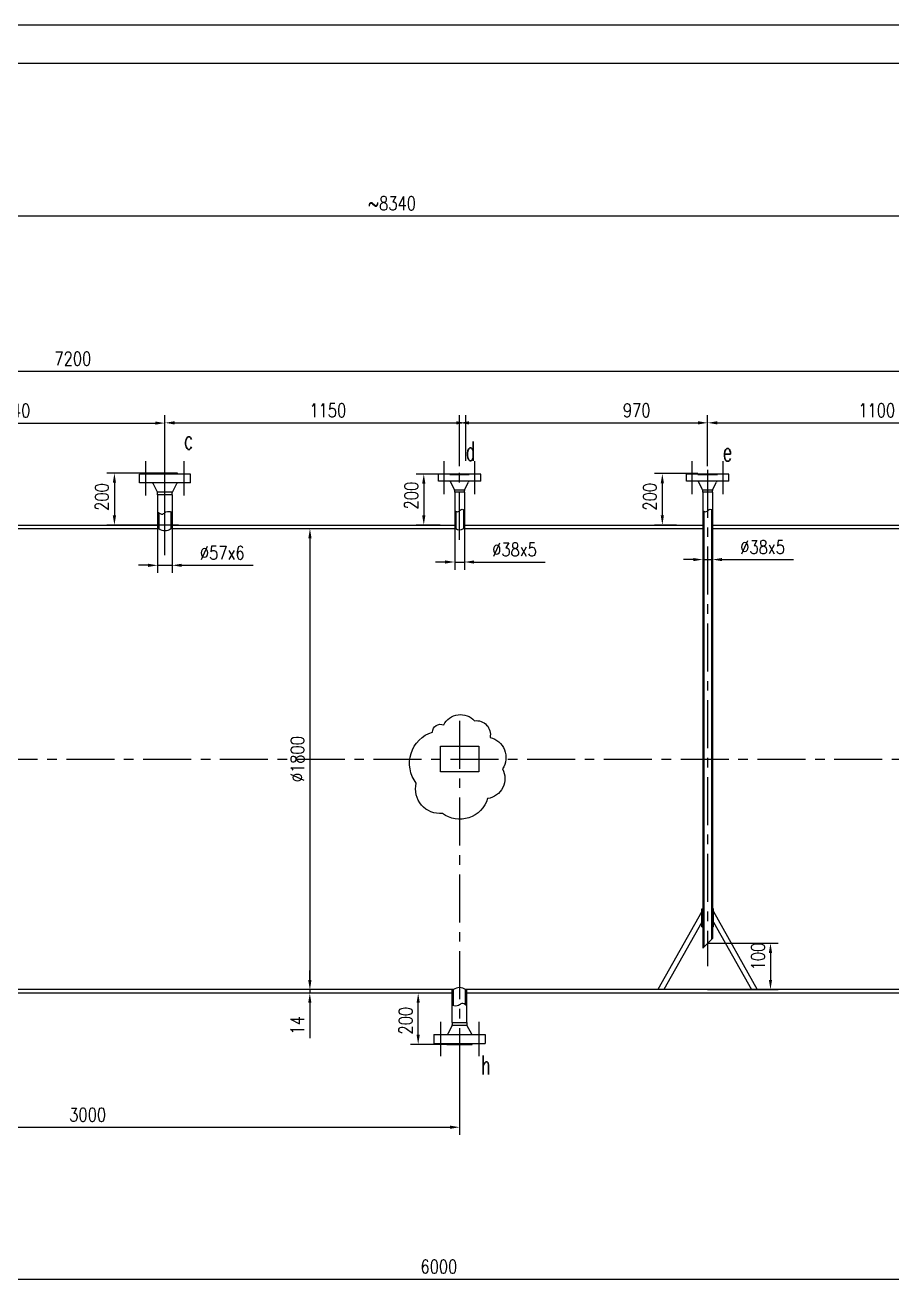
# Model space of a CAD drawing. Header units: millimetres. Extents: x -7118 to 19537, y -1001 to 8760.
# Drawn here: x 3244 to 6630, y 3833 to 8760 of the extents above; entities that cross this region are included whole.
import ezdxf

# ---------------------------------------------------------------- set-up
doc = ezdxf.new("R2010")
doc.units = ezdxf.units.MM
doc.header["$LTSCALE"] = 15
doc.linetypes.add('ACAD_ISO10W100', pattern=[18.7, 12, -3, 0.7, -3])
doc.linetypes.add('CENTER', pattern=[2, 1.25, -0.25, 0.25, -0.25])
doc.layers.get('0').update_dxf_attribs({"color": 3, "linetype": 'CONTINUOUS'})
doc.layers.get('DEFPOINTS').update_dxf_attribs({"linetype": 'CONTINUOUS'})
for name, color, linetype in [('2细线层', 2, 'CONTINUOUS'), ('6文字层', 2, 'CONTINUOUS'), ('7标注层', 2, 'CONTINUOUS'), ('图框层', 7, 'CONTINUOUS')]:
    doc.layers.add(name, color=color, linetype=linetype)
doc.styles.add('HZ1', font='txt.shx', dxfattribs={"width": 0.7, "height": 4, "bigfont": 'hz.shx'})
doc.styles.add('PC_TEXTSTYLE', font='txt.shx', dxfattribs={"width": 0.8, "bigfont": 'hzfs.shx'})
doc.dimstyles.new('TH_GBDIM', dxfattribs={"dimscale": 15, "dimtxt": 3.5, "dimasz": 2.5, "dimexe": 2, "dimexo": 0, "dimgap": 1.5, "dimtad": 1, "dimdec": 1, "dimzin": 0, "dimdsep": 46, "dimtxsty": 'PC_TEXTSTYLE', "dimcen": 2.5, "dimadec": 0, "dimazin": 0, "dimtfac": 0.714286, "dimtdec": 4, "dimtmove": 0, "dimatfit": 3, "dimfxl": 0, "dimtolj": 1, "dimtzin": 0, "dimarcsym": 0})

# ---------------------------------------------------------------- blocks, each defined once
blk = doc.blocks.new('*D213')
at = {"layer": '7标注层', "color": 0, "lineweight": -2, "ltscale": 10}
for p, q in [((3761.8, 6859.9), (3761.8, 6620.8)), ((3818.8, 6859.1), (3818.8, 6620.8)), ((3724.3, 6650.8), (3686.8, 6650.8)), ((3761.8, 6650.8), (3818.8, 6650.8)), ((3856.3, 6650.8), (4134.8, 6650.8))]:
    blk.add_line(p, q, dxfattribs=at)
at = {"layer": '7标注层', "color": 0, "ltscale": 10}
for points in [[(3724.3, 6657), (3724.3, 6644.5), (3761.8, 6650.8)], [(3856.3, 6657), (3856.3, 6644.5), (3818.8, 6650.8)]]:
    blk.add_solid(points, dxfattribs=at)
at = {"layer": 'DEFPOINTS', "color": 0, "ltscale": 10}
for p in [(3761.8, 6859.9), (3818.8, 6859.1), (3818.8, 6650.8)]:
    blk.add_point(p, dxfattribs=at)
at = {"layer": '7标注层', "color": 0, "ltscale": 10, "insert": (4014.3, 6699.5), "char_height": 52.5, "attachment_point": 5, "style": 'PC_TEXTSTYLE'}
blk.add_mtext('\\A1;%%c57x6{}{}', dxfattribs=at)
blk = doc.blocks.new('*D214')
at = {"layer": '7标注层', "color": 0, "lineweight": -2, "ltscale": 10}
for p, q in [((4922.3, 6848.6), (4922.3, 6633.7)), ((4960.3, 6848.6), (4960.3, 6633.7)), ((4884.8, 6663.7), (4847.3, 6663.7)), ((4922.3, 6663.7), (4960.3, 6663.7)), ((4997.8, 6663.7), (5276.3, 6663.7))]:
    blk.add_line(p, q, dxfattribs=at)
at = {"layer": '7标注层', "color": 0, "ltscale": 10}
for points in [[(4884.8, 6669.9), (4884.8, 6657.4), (4922.3, 6663.7)], [(4997.8, 6669.9), (4997.8, 6657.4), (4960.3, 6663.7)]]:
    blk.add_solid(points, dxfattribs=at)
at = {"layer": 'DEFPOINTS', "color": 0, "ltscale": 10}
for p in [(4922.3, 6848.6), (4960.3, 6848.6), (4960.3, 6663.7)]:
    blk.add_point(p, dxfattribs=at)
at = {"layer": '7标注层', "color": 0, "ltscale": 10, "insert": (5155.8, 6712.4), "char_height": 52.5, "attachment_point": 5, "style": 'PC_TEXTSTYLE'}
blk.add_mtext('\\A1;%%c38x5{}{}', dxfattribs=at)
blk = doc.blocks.new('*D215')
at = {"layer": '7标注层', "color": 0, "lineweight": -2, "ltscale": 10}
for p, q in [((5891.6, 6753.2), (5891.6, 6643.2)), ((5929.6, 6753.2), (5929.6, 6643.2)), ((5854.1, 6673.2), (5816.6, 6673.2)), ((5891.6, 6673.2), (5929.6, 6673.2)), ((5967.1, 6673.2), (6245.6, 6673.2))]:
    blk.add_line(p, q, dxfattribs=at)
at = {"layer": '7标注层', "color": 0, "ltscale": 10}
for points in [[(5854.1, 6679.4), (5854.1, 6666.9), (5891.6, 6673.2)], [(5967.1, 6679.4), (5967.1, 6666.9), (5929.6, 6673.2)]]:
    blk.add_solid(points, dxfattribs=at)
at = {"layer": 'DEFPOINTS', "color": 0, "ltscale": 10}
for p in [(5891.6, 6753.2), (5929.6, 6753.2), (5929.6, 6673.2)]:
    blk.add_point(p, dxfattribs=at)
at = {"layer": '7标注层', "color": 0, "ltscale": 10, "insert": (6125.1, 6721.9), "char_height": 52.5, "attachment_point": 5, "style": 'PC_TEXTSTYLE'}
blk.add_mtext('\\A1;%%c38x5{}{}', dxfattribs=at)
blk = doc.blocks.new('*D220')
at = {"layer": '7标注层', "color": 0, "lineweight": -2, "ltscale": 10}
for p, q in [((1941.3, 4729.9), (1941.3, 4426.4)), ((4941.3, 4757.3), (4941.3, 4426.4)), ((1978.8, 4456.4), (4903.8, 4456.4))]:
    blk.add_line(p, q, dxfattribs=at)
at = {"layer": '7标注层', "color": 0, "ltscale": 10}
for points in [[(1978.8, 4462.6), (1978.8, 4450.1), (1941.3, 4456.4)], [(4903.8, 4462.6), (4903.8, 4450.1), (4941.3, 4456.4)]]:
    blk.add_solid(points, dxfattribs=at)
at = {"layer": 'DEFPOINTS', "color": 0, "ltscale": 10}
for p in [(1941.3, 4729.9), (4941.3, 4757.3), (4941.3, 4456.4)]:
    blk.add_point(p, dxfattribs=at)
at = {"layer": '7标注层', "color": 0, "ltscale": 10, "insert": (3488.5, 4505.1), "char_height": 52.5, "attachment_point": 5, "style": 'PC_TEXTSTYLE'}
blk.add_mtext('\\A1;3000', dxfattribs=at)
blk = doc.blocks.new('*D225')
at = {"layer": '7标注层', "color": 0, "lineweight": -2, "ltscale": 10}
for p, q in [((2754.4, 7120.1), (2754.4, 7236.3)), ((2791.9, 7206.3), (3752.8, 7206.3)), ((3790.3, 7056.9), (3790.3, 7236.3))]:
    blk.add_line(p, q, dxfattribs=at)
at = {"layer": '7标注层', "color": 0, "ltscale": 10}
for points in [[(2791.9, 7212.5), (2791.9, 7200), (2754.4, 7206.3)], [(3752.8, 7212.5), (3752.8, 7200), (3790.3, 7206.3)]]:
    blk.add_solid(points, dxfattribs=at)
at = {"layer": 'DEFPOINTS', "color": 0, "ltscale": 10}
for p in [(3790.3, 7206.3), (2754.4, 7120.1), (3790.3, 7056.9)]:
    blk.add_point(p, dxfattribs=at)
at = {"layer": '7标注层', "color": 0, "ltscale": 10, "insert": (3192.7, 7255), "char_height": 52.5, "attachment_point": 5, "style": 'PC_TEXTSTYLE'}
blk.add_mtext('\\A1;1040{}{}', dxfattribs=at)
blk = doc.blocks.new('*D226')
at = {"layer": '7标注层', "color": 0, "lineweight": -2, "ltscale": 10}
for p, q in [((3790.3, 7146.6), (3790.3, 7237.2)), ((3827.8, 7207.2), (4928.4, 7207.2)), ((4965.9, 7059.3), (4965.9, 7237.2))]:
    blk.add_line(p, q, dxfattribs=at)
at = {"layer": '7标注层', "color": 0, "ltscale": 10}
for points in [[(3827.8, 7213.4), (3827.8, 7200.9), (3790.3, 7207.2)], [(4928.4, 7213.4), (4928.4, 7200.9), (4965.9, 7207.2)]]:
    blk.add_solid(points, dxfattribs=at)
at = {"layer": 'DEFPOINTS', "color": 0, "ltscale": 10}
for p in [(4965.9, 7207.2), (3790.3, 7146.6), (4965.9, 7059.3)]:
    blk.add_point(p, dxfattribs=at)
at = {"layer": '7标注层', "color": 0, "ltscale": 10, "insert": (4426.6, 7255.9), "char_height": 52.5, "attachment_point": 5, "style": 'PC_TEXTSTYLE'}
blk.add_mtext('\\A1;1150{}{}', dxfattribs=at)
blk = doc.blocks.new('*D227')
at = {"layer": '7标注层', "color": 0, "lineweight": -2, "ltscale": 10}
for p, q in [((4941.3, 7038.3), (4941.3, 7237.2)), ((4978.8, 7207.2), (5873.1, 7207.2)), ((5910.6, 7038.3), (5910.6, 7237.2))]:
    blk.add_line(p, q, dxfattribs=at)
at = {"layer": '7标注层', "color": 0, "ltscale": 10}
for points in [[(4978.8, 7213.4), (4978.8, 7200.9), (4941.3, 7207.2)], [(5873.1, 7213.4), (5873.1, 7200.9), (5910.6, 7207.2)]]:
    blk.add_solid(points, dxfattribs=at)
at = {"layer": 'DEFPOINTS', "color": 0, "ltscale": 10}
for p in [(5910.6, 7207.2), (4941.3, 7038.3), (5910.6, 7038.3)]:
    blk.add_point(p, dxfattribs=at)
at = {"layer": '7标注层', "color": 0, "ltscale": 10, "insert": (5633.3, 7255.9), "char_height": 52.5, "attachment_point": 5, "style": 'PC_TEXTSTYLE'}
blk.add_mtext('\\A1;970{}{}', dxfattribs=at)
blk = doc.blocks.new('*D228')
at = {"layer": '7标注层', "color": 0, "lineweight": -2, "ltscale": 10}
for p, q in [((5910.6, 7099.6), (5910.6, 7237.2)), ((5948.1, 7207.2), (6975, 7207.2)), ((7012.5, 7015.2), (7012.5, 7237.2))]:
    blk.add_line(p, q, dxfattribs=at)
at = {"layer": '7标注层', "color": 0, "ltscale": 10}
for points in [[(5948.1, 7213.4), (5948.1, 7200.9), (5910.6, 7207.2)], [(6975, 7213.4), (6975, 7200.9), (7012.5, 7207.2)]]:
    blk.add_solid(points, dxfattribs=at)
at = {"layer": 'DEFPOINTS', "color": 0, "ltscale": 10}
for p in [(7012.5, 7207.2), (5910.6, 7099.6), (7012.5, 7015.2)]:
    blk.add_point(p, dxfattribs=at)
at = {"layer": '7标注层', "color": 0, "ltscale": 10, "insert": (6571.1, 7255.9), "char_height": 52.5, "attachment_point": 5, "style": 'PC_TEXTSTYLE'}
blk.add_mtext('\\A1;1100{}{}', dxfattribs=at)
blk = doc.blocks.new('*D229')
at = {"layer": '7标注层', "color": 0, "lineweight": -2, "ltscale": 10}
for p, q in [((3809.7, 7010.9), (3563, 7010.9)), ((3593, 6973.4), (3593, 6845.4)), ((3843.3, 6807.9), (3563, 6807.9))]:
    blk.add_line(p, q, dxfattribs=at)
at = {"layer": '7标注层', "color": 0, "ltscale": 10}
for points in [[(3586.7, 6973.4), (3599.2, 6973.4), (3593, 7010.9)], [(3586.7, 6845.4), (3599.2, 6845.4), (3593, 6807.9)]]:
    blk.add_solid(points, dxfattribs=at)
at = {"layer": 'DEFPOINTS', "color": 0, "ltscale": 10}
for p in [(3809.7, 7010.9), (3593, 6807.9), (3843.3, 6807.9)]:
    blk.add_point(p, dxfattribs=at)
at = {"layer": '7标注层', "color": 0, "ltscale": 10, "insert": (3544.2, 6917.6), "char_height": 52.5, "attachment_point": 5, "rotation": 90, "style": 'PC_TEXTSTYLE'}
blk.add_mtext('\\A1;200{}{}', dxfattribs=at)
blk = doc.blocks.new('*D230')
at = {"layer": '7标注层', "color": 0, "lineweight": -2, "ltscale": 10}
for p, q in [((4866.1, 7006.9), (4771.5, 7006.9)), ((4801.5, 6969.4), (4801.5, 6845.4)), ((4866.1, 6807.9), (4771.5, 6807.9))]:
    blk.add_line(p, q, dxfattribs=at)
at = {"layer": '7标注层', "color": 0, "ltscale": 10}
for points in [[(4795.3, 6969.4), (4807.8, 6969.4), (4801.5, 7006.9)], [(4795.3, 6845.4), (4807.8, 6845.4), (4801.5, 6807.9)]]:
    blk.add_solid(points, dxfattribs=at)
at = {"layer": 'DEFPOINTS', "color": 0, "ltscale": 10}
for p in [(4866.1, 7006.9), (4801.5, 6807.9), (4866.1, 6807.9)]:
    blk.add_point(p, dxfattribs=at)
at = {"layer": '7标注层', "color": 0, "ltscale": 10, "insert": (4752.8, 6923), "char_height": 52.5, "attachment_point": 5, "rotation": 90, "style": 'PC_TEXTSTYLE'}
blk.add_mtext('\\A1;200{}{}', dxfattribs=at)
blk = doc.blocks.new('*D231')
at = {"layer": '7标注层', "color": 0, "lineweight": -2, "ltscale": 10}
for p, q in [((5872.6, 7008.9), (5703.5, 7008.9)), ((5733.5, 6971.4), (5733.5, 6845.4)), ((5789.1, 6807.9), (5703.5, 6807.9))]:
    blk.add_line(p, q, dxfattribs=at)
at = {"layer": '7标注层', "color": 0, "ltscale": 10}
for points in [[(5727.3, 6971.4), (5739.8, 6971.4), (5733.5, 7008.9)], [(5727.3, 6845.4), (5739.8, 6845.4), (5733.5, 6807.9)]]:
    blk.add_solid(points, dxfattribs=at)
at = {"layer": 'DEFPOINTS', "color": 0, "ltscale": 10}
for p in [(5872.6, 7008.9), (5733.5, 6807.9), (5789.1, 6807.9)]:
    blk.add_point(p, dxfattribs=at)
at = {"layer": '7标注层', "color": 0, "ltscale": 10, "insert": (5684.8, 6918.5), "char_height": 52.5, "attachment_point": 5, "rotation": 90, "style": 'PC_TEXTSTYLE'}
blk.add_mtext('\\A1;200{}{}', dxfattribs=at)
blk = doc.blocks.new('*D233')
at = {"layer": '7标注层', "color": 0, "lineweight": -2, "ltscale": 10}
for p, q in [((4900.4, 4979.9), (4749.7, 4979.9)), ((4779.7, 4817.4), (4779.7, 4942.4)), ((4918.9, 4779.9), (4749.7, 4779.9))]:
    blk.add_line(p, q, dxfattribs=at)
at = {"layer": '7标注层', "color": 0, "ltscale": 10}
for points in [[(4773.4, 4942.4), (4785.9, 4942.4), (4779.7, 4979.9)], [(4773.4, 4817.4), (4785.9, 4817.4), (4779.7, 4779.9)]]:
    blk.add_solid(points, dxfattribs=at)
at = {"layer": 'DEFPOINTS', "color": 0, "ltscale": 10}
for p in [(4779.7, 4979.9), (4900.4, 4979.9), (4918.9, 4779.9)]:
    blk.add_point(p, dxfattribs=at)
at = {"layer": '7标注层', "color": 0, "ltscale": 10, "insert": (4730.9, 4872.3), "char_height": 52.5, "attachment_point": 5, "rotation": 90, "style": 'PC_TEXTSTYLE'}
blk.add_mtext('\\A1;200', dxfattribs=at)
blk = doc.blocks.new('*D238')
at = {"layer": '7标注层', "color": 0, "lineweight": -2, "ltscale": 10}
for p, q in [((5910.5, 5174.9), (6185.9, 5174.9)), ((6155.9, 5137.4), (6155.9, 5031.4)), ((5910.5, 4993.9), (6185.9, 4993.9))]:
    blk.add_line(p, q, dxfattribs=at)
at = {"layer": '7标注层', "color": 0, "ltscale": 10}
for points in [[(6149.7, 5137.4), (6162.2, 5137.4), (6155.9, 5174.9)], [(6149.7, 5031.4), (6162.2, 5031.4), (6155.9, 4993.9)]]:
    blk.add_solid(points, dxfattribs=at)
at = {"layer": 'DEFPOINTS', "color": 0, "ltscale": 10}
for p in [(5910.5, 5174.9), (5910.5, 4993.9), (6155.9, 4993.9)]:
    blk.add_point(p, dxfattribs=at)
at = {"layer": '7标注层', "color": 0, "ltscale": 10, "insert": (6107.2, 5122.9), "char_height": 52.5, "attachment_point": 5, "rotation": 90, "style": 'PC_TEXTSTYLE'}
blk.add_mtext('\\A1;100{}{}', dxfattribs=at)
blk = doc.blocks.new('*D239')
at = {"layer": '7标注层', "color": 0, "lineweight": -2, "ltscale": 10}
for p, q in [((4440.4, 6793.9), (4326.8, 6793.9)), ((4356.8, 6756.4), (4356.8, 5031.4)), ((4440.4, 4993.9), (4326.8, 4993.9))]:
    blk.add_line(p, q, dxfattribs=at)
at = {"layer": '7标注层', "color": 0, "ltscale": 10}
for points in [[(4350.5, 6756.4), (4363, 6756.4), (4356.8, 6793.9)], [(4350.5, 5031.4), (4363, 5031.4), (4356.8, 4993.9)]]:
    blk.add_solid(points, dxfattribs=at)
at = {"layer": 'DEFPOINTS', "color": 0, "ltscale": 10}
for p in [(4440.4, 6793.9), (4356.8, 4993.9), (4440.4, 4993.9)]:
    blk.add_point(p, dxfattribs=at)
at = {"layer": '7标注层', "color": 0, "ltscale": 10, "insert": (4308, 5893.9), "char_height": 52.5, "attachment_point": 5, "rotation": 90, "style": 'PC_TEXTSTYLE'}
blk.add_mtext('\\A1;%%c1800{}{}', dxfattribs=at)
blk = doc.blocks.new('*D240')
at = {"layer": '7标注层', "color": 0, "lineweight": -2, "ltscale": 10}
for p, q in [((4356.3, 5031.4), (4356.3, 5068.9)), ((4408.1, 4993.9), (4326.3, 4993.9)), ((4408.1, 4979.9), (4326.3, 4979.9)), ((4356.3, 4993.9), (4356.3, 4979.9)), ((4356.3, 4942.4), (4356.3, 4803.9))]:
    blk.add_line(p, q, dxfattribs=at)
at = {"layer": '7标注层', "color": 0, "ltscale": 10}
for points in [[(4350.1, 5031.4), (4362.6, 5031.4), (4356.3, 4993.9)], [(4350.1, 4942.4), (4362.6, 4942.4), (4356.3, 4979.9)]]:
    blk.add_solid(points, dxfattribs=at)
at = {"layer": 'DEFPOINTS', "color": 0, "ltscale": 10}
for p in [(4356.3, 4979.9), (4408.1, 4993.9), (4408.1, 4979.9)]:
    blk.add_point(p, dxfattribs=at)
at = {"layer": '7标注层', "color": 0, "ltscale": 10, "insert": (4307.6, 4854.4), "char_height": 52.5, "attachment_point": 5, "rotation": 90, "style": 'PC_TEXTSTYLE'}
blk.add_mtext('\\A1;14', dxfattribs=at)
blk = doc.blocks.new('*D252')
at = {"layer": '7标注层', "color": 0, "lineweight": -2, "ltscale": 10}
for p, q in [((1341.3, 6793.9), (1341.3, 7439)), ((1378.8, 7409), (8503.8, 7409)), ((8541.3, 6793.9), (8541.3, 7439))]:
    blk.add_line(p, q, dxfattribs=at)
at = {"layer": '7标注层', "color": 0, "ltscale": 10}
for points in [[(1378.8, 7415.3), (1378.8, 7402.8), (1341.3, 7409)], [(8503.8, 7415.3), (8503.8, 7402.8), (8541.3, 7409)]]:
    blk.add_solid(points, dxfattribs=at)
at = {"layer": 'DEFPOINTS', "color": 0, "ltscale": 10}
for p in [(8541.3, 7409), (1341.3, 6793.9), (8541.3, 6793.9)]:
    blk.add_point(p, dxfattribs=at)
at = {"layer": '7标注层', "color": 0, "ltscale": 10, "insert": (3430.5, 7457.8), "char_height": 52.5, "attachment_point": 5, "style": 'PC_TEXTSTYLE'}
blk.add_mtext('\\A1;7200', dxfattribs=at)
blk = doc.blocks.new('*D254')
at = {"layer": '7标注层', "color": 0, "lineweight": -2, "ltscale": 10}
for p, q in [((692.1, 4893.9), (692.1, 8045.5)), ((9030.3, 5893.9), (9030.3, 8045.5)), ((729.6, 8015.5), (8992.8, 8015.5))]:
    blk.add_line(p, q, dxfattribs=at)
at = {"layer": '7标注层', "color": 0, "ltscale": 10}
for points in [[(729.6, 8021.8), (729.6, 8009.3), (692.1, 8015.5)], [(8992.8, 8021.8), (8992.8, 8009.3), (9030.3, 8015.5)]]:
    blk.add_solid(points, dxfattribs=at)
at = {"layer": 'DEFPOINTS', "color": 0, "ltscale": 10}
for p in [(9030.3, 8015.5), (9030.3, 5893.9), (692.1, 4893.9)]:
    blk.add_point(p, dxfattribs=at)
at = {"layer": '7标注层', "color": 0, "ltscale": 10, "insert": (4677.4, 8064.3), "char_height": 52.5, "attachment_point": 5, "style": 'PC_TEXTSTYLE'}
blk.add_mtext('\\A1;~8340{}{}', dxfattribs=at)
blk = doc.blocks.new('*D255')
at = {"layer": '7标注层', "color": 0, "lineweight": -2, "ltscale": 10}
for p, q in [((1941.3, 4741.9), (1941.3, 3833.3)), ((7941.3, 4729.9), (7941.3, 3833.3)), ((1978.8, 3863.3), (7903.8, 3863.3))]:
    blk.add_line(p, q, dxfattribs=at)
at = {"layer": '7标注层', "color": 0, "ltscale": 10}
for points in [[(1978.8, 3869.5), (1978.8, 3857), (1941.3, 3863.3)], [(7903.8, 3869.5), (7903.8, 3857), (7941.3, 3863.3)]]:
    blk.add_solid(points, dxfattribs=at)
at = {"layer": 'DEFPOINTS', "color": 0, "ltscale": 10}
for p in [(1941.3, 4741.9), (7941.3, 4729.9), (7941.3, 3863.3)]:
    blk.add_point(p, dxfattribs=at)
at = {"layer": '7标注层', "color": 0, "ltscale": 10, "insert": (4860.5, 3912), "char_height": 52.5, "attachment_point": 5, "style": 'PC_TEXTSTYLE'}
blk.add_mtext('\\A1;6000', dxfattribs=at)

msp = doc.modelspace()

# ---------------------------------------------------------------- linework, layer by layer
at = {"color": 1, "linetype": 'ACAD_ISO10W100', "ltscale": 10}
for p, q in [((3715.28435, 6922.91864), (3715.28435, 7056.91864)), ((3790.28435, 6690.00587), (3790.28435, 7056.91864)), ((3865.28435, 6922.91864), (3865.28435, 7056.91864)), ((4866.31981, 4867.91864), (4866.31981, 4733.91864)), ((5016.31981, 4867.91864), (5016.31981, 4733.91864))]:
    msp.add_line(p, q, dxfattribs=at)
at = {"color": 2, "linetype": 'CENTER', "ltscale": 10}
for p, q in [((4881.31981, 6928.91864), (4881.31981, 7056.91864)), ((5001.31981, 6928.91864), (5001.31981, 7056.91864)), ((5850.57046, 6928.91864), (5850.57046, 7056.91864)), ((5970.57046, 6928.91864), (5970.57046, 7056.91864)), ((4941.31981, 6749.83387), (4941.31981, 7038.26209)), ((5910.57046, 7023.9089), (5910.57046, 5085.93993)), ((4941.31981, 6043.74259), (4941.31981, 4732.55185)), ((705.31371, 5893.91864), (9168.33387, 5893.91864))]:
    msp.add_line(p, q, dxfattribs=at)
at = {"ltscale": 10}
for p, q in [((3690.28435, 6972.91864), (3690.28435, 7006.91864)), ((3890.28435, 7006.91864), (3690.28435, 7006.91864)), ((3839.78435, 7010.91864), (3740.78435, 7010.91864)), ((3740.78435, 7010.91864), (3740.78435, 7006.91864)), ((3839.78435, 7006.91864), (3839.78435, 7010.91864)), ((3890.28435, 6972.91864), (3890.28435, 7006.91864)), ((4858.81981, 6978.91864), (4858.81981, 7006.91864)), ((5023.81981, 7006.91864), (4858.81981, 7006.91864)), ((4903.31981, 7008.91864), (4903.31981, 7008.91864)), ((4903.31981, 7008.91864), (4903.31981, 7004.91864)), ((4903.31981, 7004.91864), (4979.31981, 7004.91864)), ((4979.31981, 7004.91864), (4979.31981, 7008.91864)), ((4979.31981, 7002.91864), (4979.31981, 7002.91864)), ((4979.31981, 7002.91864), (4979.31981, 7002.91864)), ((5023.81981, 6978.91864), (5023.81981, 7006.91864)), ((5993.07046, 7006.91864), (5828.07046, 7006.91864)), ((5828.07046, 6978.91864), (5828.07046, 7006.91864)), ((5872.57046, 7008.91864), (5872.57046, 7008.91864)), ((5872.57046, 7008.91864), (5872.57046, 7004.91864)), ((5872.57046, 7004.91864), (5948.57046, 7004.91864)), ((5948.57046, 7004.91864), (5948.57046, 7008.91864)), ((5948.57046, 7002.91864), (5948.57046, 7002.91864)), ((5948.57046, 7002.91864), (5948.57046, 7002.91864)), ((5993.07046, 6978.91864), (5993.07046, 7006.91864)), ((3890.28435, 6972.91864), (3690.28435, 6972.91864)), ((3761.23219, 6936.99391), (3744.17904, 6970.20266)), ((3819.33652, 6936.99391), (3836.38966, 6970.20266)), ((5023.81981, 6978.91864), (4858.81981, 6978.91864)), ((4921.81735, 6944.95311), (4906.68733, 6976.10316)), ((4960.82227, 6944.95311), (4975.95229, 6976.10316)), ((5993.07046, 6978.91864), (5828.07046, 6978.91864)), ((5891.068, 6944.95311), (5875.93798, 6976.10316)), ((5930.07292, 6944.95311), (5945.20294, 6976.10316)), ((3818.78435, 6935.91864), (3761.78435, 6935.91864)), ((3761.78435, 6925.91864), (3761.78435, 6934.70988)), ((3818.78435, 6925.91864), (3761.78435, 6925.91864)), ((3761.78435, 6925.91864), (3761.78435, 6793.91864)), ((3818.78435, 6925.91864), (3818.78435, 6934.70988)), ((3818.78435, 6925.91864), (3818.78435, 6793.91864)), ((4960.31981, 6943.91864), (4922.31981, 6943.91864)), ((4922.31981, 6935.91864), (4922.31981, 6942.76859)), ((4960.31981, 6935.91864), (4922.31981, 6935.91864)), ((4922.31981, 6935.91864), (4922.31981, 6793.91864)), ((4960.31981, 6935.91864), (4960.31981, 6942.76859)), ((4960.31981, 6935.91864), (4960.31981, 6793.91864)), ((5929.57046, 6943.91864), (5891.57046, 6943.91864)), ((5891.57046, 6935.91864), (5891.57046, 6942.76859)), ((5929.57046, 6935.91864), (5891.57046, 6935.91864)), ((5891.57046, 6935.91864), (5891.57046, 5155.881)), ((5929.57046, 6935.91864), (5929.57046, 6942.76859)), ((5929.57046, 6935.91864), (5929.57046, 5194.01557)), ((3766.78435, 6856.22243), (3766.78435, 6793.91864)), ((3813.78435, 6860.13409), (3813.78435, 6793.91864)), ((4926.31981, 6862.52029), (4926.31981, 6793.91864)), ((4956.31981, 6867.9802), (4956.31981, 6793.91864)), ((5895.57046, 6862.52029), (5895.57046, 5160.01557)), ((5925.57046, 6867.9802), (5925.57046, 5190.01557)), ((3019.42645, 6807.91864), (3761.78435, 6807.91864)), ((3818.78435, 6807.91864), (4922.31981, 6807.91864)), ((4960.31981, 6807.91864), (5891.57046, 6807.91864)), ((5929.57046, 6807.91864), (6996.53706, 6807.91864)), ((3005.42645, 6793.91864), (3766.78435, 6793.91864)), ((3813.78435, 6793.91864), (4926.31981, 6793.91864)), ((4956.31981, 6793.91864), (5891.57046, 6793.91864)), ((5929.57046, 6793.91864), (7000.53706, 6793.91864)), ((5887.49949, 5298.52202), (5716.56821, 4993.91864)), ((5887.49949, 5308.71387), (5891.34073, 5308.71387)), ((5887.49949, 5238.8118), (5887.49949, 5308.71387)), ((5933.4117, 5308.71387), (5929.57046, 5308.71387)), ((5933.4117, 5238.8118), (5933.4117, 5308.71387)), ((5933.4117, 5298.52202), (6104.34298, 4993.91864)), ((5887.49949, 5257.65343), (5739.50203, 4993.91864)), ((5887.49949, 5238.8118), (5891.34073, 5238.8118)), ((5887.72922, 5238.8118), (5891.57046, 5238.8118)), ((5933.4117, 5238.8118), (5929.57046, 5238.8118)), ((5933.4117, 5257.65343), (6081.40916, 4993.91864)), ((5891.34073, 5155.78584), (5929.57046, 5194.01557)), ((4912.81981, 4979.91864), (2151.31981, 4979.91864)), ((4917.81981, 4993.91864), (2481.01278, 4993.91864)), ((4912.81981, 4864.91864), (4912.81981, 4993.91864)), ((4917.81981, 4930.70319), (4917.81981, 4993.91864)), ((8288.302, 4993.91864), (4964.81981, 4993.91864)), ((4964.81981, 4934.61484), (4964.81981, 4993.91864)), ((4969.81981, 4864.91864), (4969.81981, 4993.91864)), ((8283.302, 4979.91864), (4969.81981, 4979.91864)), ((4912.26764, 4853.84337), (4895.2145, 4820.63462)), ((4912.81981, 4864.91864), (4969.81981, 4864.91864)), ((4912.81981, 4864.91864), (4912.81981, 4856.12739)), ((4912.81981, 4854.91864), (4969.81981, 4854.91864)), ((4969.81981, 4864.91864), (4969.81981, 4856.12739)), ((4970.37197, 4853.84337), (4987.42512, 4820.63462)), ((4841.31981, 4817.91864), (5041.31981, 4817.91864)), ((4841.31981, 4817.91864), (4841.31981, 4783.91864)), ((4841.31981, 4783.91864), (5041.31981, 4783.91864)), ((4891.81981, 4783.91864), (4891.81981, 4779.91864)), ((4891.81981, 4779.91864), (4990.81981, 4779.91864)), ((4990.81981, 4779.91864), (4990.81981, 4783.91864)), ((5041.31981, 4817.91864), (5041.31981, 4783.91864))]:
    msp.add_line(p, q, dxfattribs=at)
msp.add_lwpolyline([(4835.12845, 5999.76653, -0.52056705), (4879.25672, 6027.61663, -0.52056705), (5000.02881, 6043.86253, -0.52056705), (5060.41485, 5978.87896, -0.52056705), (5109.18822, 5855.87433, -0.52056705), (5051.12473, 5739.83223, -0.52056705), (4874.61163, 5681.81118, -0.52056705), (4772.41985, 5800.17413, -0.52056705)], format="xyb", close=True, dxfattribs=at)
msp.add_lwpolyline([(4866.31981, 5943.91864), (5016.31981, 5943.91864), (5016.31981, 5843.91864), (4866.31981, 5843.91864), (4866.31981, 5943.91864)], dxfattribs=at)
for centre, radius, start, end in [((3739.73121, 6967.91864), 5, 27.18111109, 90), ((3840.8375, 6967.91864), 5, 90, 152.81888891), ((4902.18978, 6973.91864), 5, 25.906508, 90), ((4980.44983, 6973.91864), 5, 90, 154.093492), ((5871.44044, 6973.91864), 5, 25.906508, 90), ((5949.70048, 6973.91864), 5, 90, 154.093492), ((3756.78435, 6934.70988), 5, 0, 27.18111109), ((3823.78435, 6934.70988), 5, 152.81888891, 180), ((4917.31981, 6942.76859), 5, 0, 25.906508), ((4965.31981, 6942.76859), 5, 154.093492, 180), ((5886.57046, 6942.76859), 5, 0, 25.906508), ((5934.57046, 6942.76859), 5, 154.093492, 180), ((3790.28435, 6825.83849), 39.63744, 233.63879376, 306.36120624), ((4941.31981, 6819.36197), 29.53579, 239.47871752, 300.52128248), ((4941.31981, 4961.99879), 39.63744, 53.63879376, 126.36120624), ((4907.81981, 4856.12739), 5, 332.81888891, 0), ((4974.81981, 4856.12739), 5, 180, 207.18111109), ((4890.76666, 4822.91864), 5, 270, 332.81888891), ((4991.87295, 4822.91864), 5, 207.18111109, 270)]:
    msp.add_arc(centre, radius, start, end, dxfattribs=at)
for points in [[(3761.78435, 6859.91864), (3782.03853, 6851.18229), (3794.29264, 6859.05416), (3818.78435, 6859.05416)], [(4922.31981, 6864.91864), (4935.78339, 6860.31431), (4951.36361, 6869.82857), (4960.31981, 6864.91864)], [(5891.57046, 6864.91864), (5905.03405, 6860.31431), (5920.61427, 6869.82857), (5929.57046, 6864.91864)], [(4969.81981, 4930.91864), (4949.56562, 4939.65499), (4937.31152, 4931.78311), (4912.81981, 4931.78311)]]:
    msp.add_spline(points, degree=3, dxfattribs=at)
at = {"layer": '2细线层', "ltscale": 10}
msp.add_line((12240, 8760), (-375, 8760), dxfattribs=at)
at = {"layer": '图框层', "ltscale": 10}
msp.add_line((12090, 8610), (0, 8610), dxfattribs=at)

# ---------------------------------------------------------------- texts
at = {"layer": '6文字层', "ltscale": 10, "style": 'HZ1', "width": 0.6}
for s, p in [('c', (3865.28435, 7102.88658)), ('d', (4965.90365, 7059.28431)), ('e', (5970.57046, 7056.91864)), ('h', (5026.07302, 4661.63361))]:
    msp.add_text(s, height=75, dxfattribs=at).set_placement(p)

# ---------------------------------------------------------------- dimensions: what is measured, and where the dimension line sits
at = {"layer": '7标注层', "ltscale": 10}
for base, p1, p2, text, picture, middle in [((9030.31981, 8015.50011), (692.07471, 4893.91864), (9030.31981, 5893.91864), '~8340{}{}', '*D254', (4677.39978, 8015.50011)), ((3790.28435, 7206.27285), (2754.42645, 7120.10754), (3790.28435, 7056.91864), '1040{}{}', '*D225', (3192.73177, 7206.27285)), ((4965.90365, 7207.18494), (3790.28435, 7146.59575), (4965.90365, 7059.28431), '1150{}{}', '*D226', (4426.58292, 7207.18494)), ((5910.57046, 7207.18494), (4941.31981, 7038.26209), (5910.57046, 7038.26209), '970{}{}', '*D227', (5633.26861, 7207.18494)), ((7012.53706, 7207.18494), (5910.57046, 7099.59696), (7012.53706, 7015.16373), '1100{}{}', '*D228', (6571.09239, 7207.18494)), ((3818.78435, 6650.75353), (3761.78435, 6859.91864), (3818.78435, 6859.05416), '%%c<>x6{}{}', '*D213', (4014.28435, 6650.75353)), ((4960.31981, 6663.6504), (4922.31981, 6848.5786), (4960.31981, 6848.5786), '%%c<>x5{}{}', '*D214', (5155.81981, 6663.6504)), ((5929.57046, 6673.17988), (5891.57046, 6753.16494), (5929.57046, 6753.16494), '%%c<>x5{}{}', '*D215', (6125.07046, 6673.17988))]:
    dim = msp.add_linear_dim(base=base, p1=p1, p2=p2, text=text, dimstyle='TH_GBDIM', override={"dimgap": 1.5, "dimtad": 1, "dimdec": 0, "dimlfac": 1, "dimse1": 0, "dimse2": 0, "dimsd1": 0, "dimsd2": 0}, dxfattribs=at)
    dim.commit()
    dim.dimension.update_dxf_attribs({"geometry": picture, "text_midpoint": middle, "dimtype": 160})
for base, p1, p2, picture, middle in [((8541.31981, 7409.00644), (1341.31981, 6793.91864), (8541.31981, 6793.91864), '*D252', (3430.46289, 7409.00644)), ((4941.31981, 4456.39564), (1941.31981, 4729.91864), (4941.31981, 4757.25977), '*D220', (3488.51188, 4456.39564)), ((7941.31981, 3863.27515), (1941.31981, 4741.91864), (7941.31981, 4729.91864), '*D255', (4860.50232, 3863.27515))]:
    dim = msp.add_linear_dim(base=base, p1=p1, p2=p2, dimstyle='TH_GBDIM', override={"dimgap": 1.5, "dimtad": 1, "dimdec": 0, "dimlfac": 1, "dimse1": 0, "dimse2": 0, "dimsd1": 0, "dimsd2": 0}, dxfattribs=at)
    dim.commit()
    dim.dimension.update_dxf_attribs({"geometry": picture, "text_midpoint": middle, "dimtype": 160})
for base, p1, p2, text, picture, middle in [((3592.98499, 6807.91864), (3809.6543, 7010.91864), (3843.33347, 6807.91864), '200{}{}', '*D229', (3592.98499, 6917.56532)), ((4801.53786, 6807.91864), (4866.08255, 7006.91864), (4866.08255, 6807.91864), '200{}{}', '*D230', (4801.53786, 6922.96877)), ((5733.5286, 6807.91864), (5872.57046, 7008.91864), (5789.14956, 6807.91864), '200{}{}', '*D231', (5733.5286, 6918.51914)), ((4356.76629, 4993.91864), (4440.42185, 6793.91864), (4440.42185, 4993.91864), '%%c<>{}{}', '*D239', (4356.76629, 5893.91864)), ((6155.94079, 4993.91864), (5910.4556, 5174.90071), (5910.4556, 4993.91864), '100{}{}', '*D238', (6155.94079, 5122.93698))]:
    dim = msp.add_linear_dim(base=base, p1=p1, p2=p2, angle=90, text=text, dimstyle='TH_GBDIM', override={"dimgap": 1.5, "dimtad": 1, "dimdec": 0, "dimlfac": 1, "dimse1": 0, "dimse2": 0, "dimsd1": 0, "dimsd2": 0}, dxfattribs=at)
    dim.commit()
    dim.dimension.update_dxf_attribs({"geometry": picture, "text_midpoint": middle, "dimtype": 160})
for base, p1, p2, picture, middle in [((4356.33532, 4979.91864), (4408.08894, 4993.91864), (4408.08894, 4979.91864), '*D240', (4356.33532, 4854.41864)), ((4779.67372, 4979.91864), (4918.92002, 4779.91864), (4900.35384, 4979.91864), '*D233', (4779.67372, 4872.26792))]:
    dim = msp.add_linear_dim(base=base, p1=p1, p2=p2, angle=90, dimstyle='TH_GBDIM', override={"dimgap": 1.5, "dimtad": 1, "dimdec": 0, "dimlfac": 1, "dimse1": 0, "dimse2": 0, "dimsd1": 0, "dimsd2": 0}, dxfattribs=at)
    dim.commit()
    dim.dimension.update_dxf_attribs({"geometry": picture, "text_midpoint": middle, "dimtype": 160})

doc.saveas('drawing.dxf')
